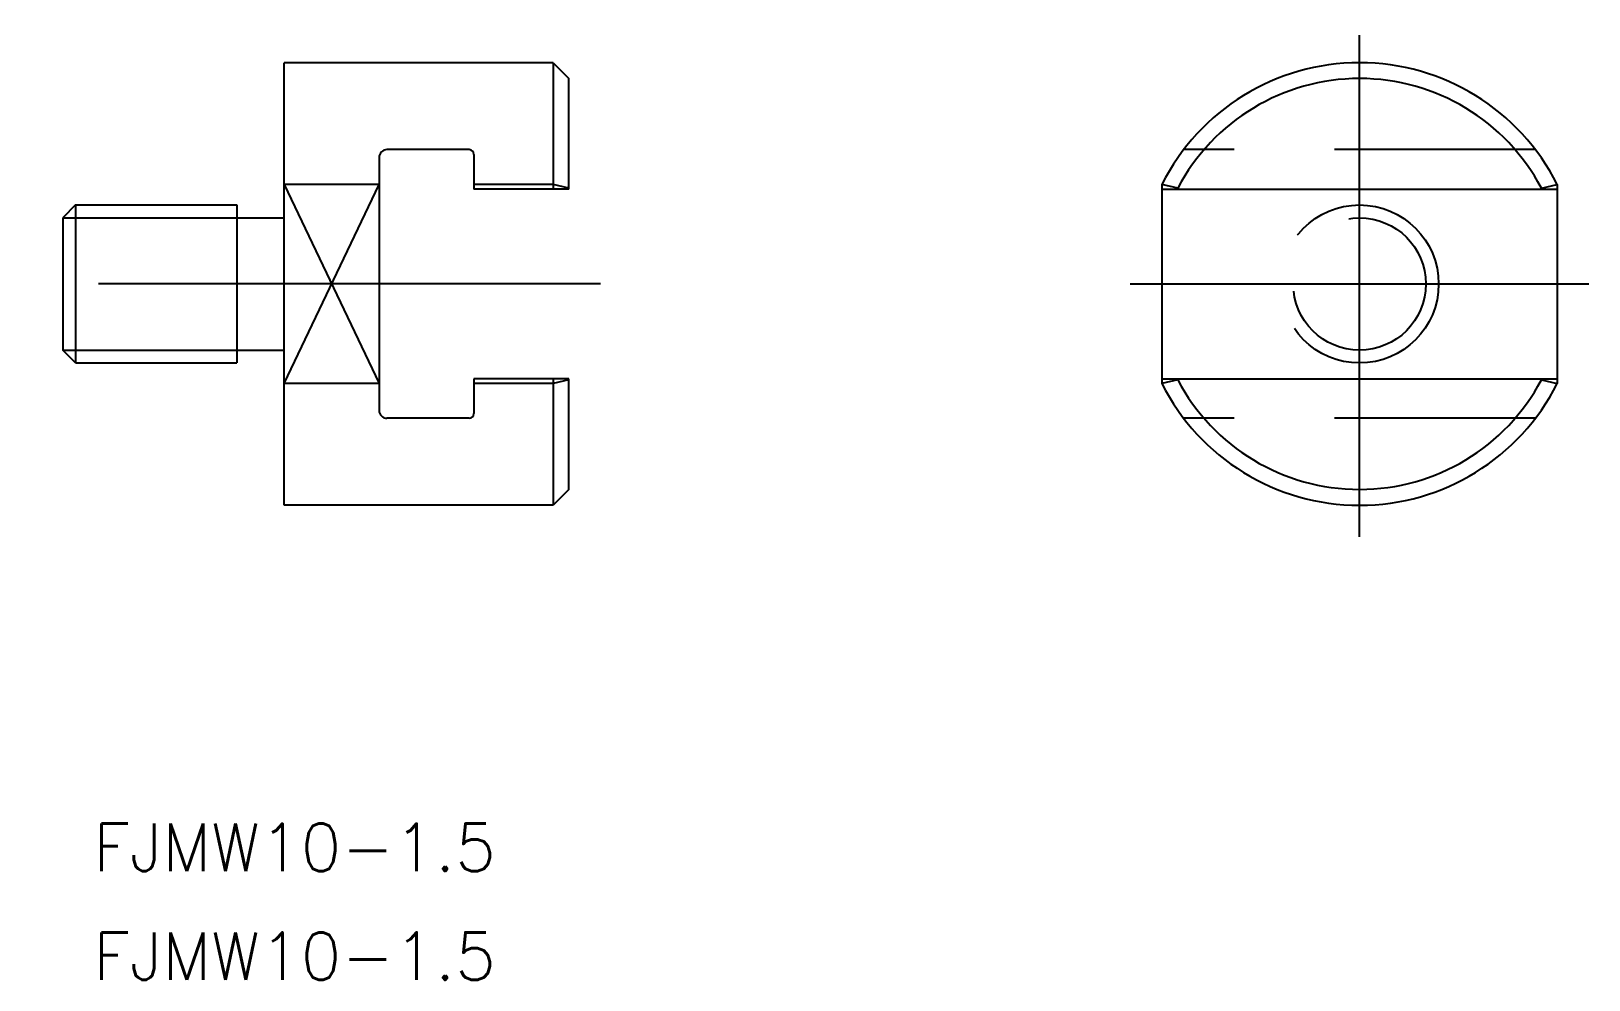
# Model space of a CAD drawing. Extents: x -84 to 14.5, y -44 to 16.
import ezdxf

# ---------------------------------------------------------------- set-up
doc = ezdxf.new("R2010")
doc.units = 0
doc.linetypes.add('CENTER', pattern=[50.8, 31.75, -6.35, 6.35, -6.35])
doc.linetypes.add('DASHED', pattern=[19.05, 12.7, -6.35])
doc.layers.get('0').update_dxf_attribs({"linetype": 'CONTINUOUS'})
doc.layers.add('CENTER', color=1, linetype='CENTER')
doc.styles.get("Standard").update_dxf_attribs({"font": 'txt.shx', "height": 3, "bigfont": 'bigfont.shx'})

# ---------------------------------------------------------------- blocks, each defined once
blk = doc.blocks.new('*U2')
at = {"color": 7, "linetype": 'CONTINUOUS'}
blk.add_text('FJMW10-1.5', height=3, dxfattribs=at).set_placement((-80.071, -37.146))
blk = doc.blocks.new('*U3')
at = {"color": 7, "linetype": 'CONTINUOUS'}
blk.add_text('FJMW10-1.5', height=3, dxfattribs=at).set_placement((-80.071, -44.035))

msp = doc.modelspace()

# ---------------------------------------------------------------- linework, layer by layer
at = {"color": 7, "linetype": 'CONTINUOUS'}
for p, q in [((-68, -14), (-68, 14)), ((-51, 14), (-68, 14)), ((-51, 14), (-51, 6)), ((-51, 14), (-50, 13)), ((-50, 6), (-50, 13)), ((-62, 8), (-62, -8)), ((-56.3, 8.5), (-61.5, 8.5)), ((-56, 8.2), (-56, 6)), ((-62, 6.305), (-68, 6.305)), ((-51, 6.305), (-56, 6.305)), ((-50, 6), (-56, 6)), ((-50, 6.062), (-51, 6.305)), ((-12.5, 6.305), (-12.5, -6.305)), ((-11.5, 6.062), (-12.5, 6.305)), ((-12.5, 6), (12.5, 6)), ((-11.5, 6.062), (-11.5, 6)), ((11.5, 6.062), (12.5, 6.305)), ((11.5, 6.062), (11.5, 6)), ((12.5, 6.305), (12.5, -6.305)), ((-81.188, 5), (-82, 4.188)), ((-81.188, 5), (-71, 5)), ((-81.188, 5), (-81.188, -5)), ((-71, 5), (-71, -5)), ((-82, 4.188), (-82, -4.188)), ((-71, 4.188), (-68, 4.188)), ((-81.188, -5), (-82, -4.188)), ((-71, -4.188), (-68, -4.188)), ((-81.188, -5), (-71, -5)), ((-62, -6.305), (-68, -6.305)), ((-50, -6), (-56, -6)), ((-56, -6), (-56, -8.2)), ((-51, -6.305), (-56, -6.305)), ((-51, -6), (-51, -14)), ((-50, -6.062), (-51, -6.305)), ((-50, -13), (-50, -6)), ((-12.5, -6), (12.5, -6)), ((-11.5, -6.062), (-12.5, -6.305)), ((-11.5, -6), (-11.5, -6.062)), ((11.5, -6), (11.5, -6.062)), ((11.5, -6.062), (12.5, -6.305)), ((-56.3, -8.5), (-61.5, -8.5)), ((-50, -13), (-51, -14)), ((-51, -14), (-68, -14))]:
    msp.add_line(p, q, dxfattribs=at)
at = {"color": 3, "linetype": 'DASHED'}
for p, q in [((11.124, 8.5), (-11.124, 8.5)), ((11.124, -8.5), (-11.124, -8.5))]:
    msp.add_line(p, q, dxfattribs=at)
at = {"color": 3, "linetype": 'CONTINUOUS'}
for p, q in [((-68, 6.305), (-62, -6.305)), ((-68, -6.305), (-62, 6.305)), ((-82, 4.188), (-71, 4.188)), ((-82, -4.188), (-71, -4.188))]:
    msp.add_line(p, q, dxfattribs=at)
at = {"color": 3, "linetype": 'DASHED'}
for radius in [5, 4.188]:
    msp.add_circle((0, 0), radius, dxfattribs=at)
at = {"color": 7, "linetype": 'CONTINUOUS'}
for centre, radius, start, end in [((0, 0), 14, 26.7655, 153.2345), ((0, 0), 13, 27.79577, 152.20423), ((-61.5, 8), 0.5, 90, 180), ((-56.3, 8.2), 0.3, 0, 90), ((0, 0), 14, 206.7655, 333.2345), ((0, 0), 13, 207.79577, 332.20423), ((-61.5, -8), 0.5, 180, 270), ((-56.3, -8.2), 0.3, 270, 0)]:
    msp.add_arc(centre, radius, start, end, dxfattribs=at)
at = {"layer": 'CENTER', "color": 1, "linetype": 'CENTER'}
for p, q in [((0, -16), (0, 16)), ((-48, 0), (-84, 0)), ((-14.5, 0), (14.5, 0))]:
    msp.add_line(p, q, dxfattribs=at)

# ---------------------------------------------------------------- block references
at = {"color": 7, "linetype": 'CONTINUOUS'}
for name in ['*U2', '*U3']:
    msp.add_blockref(name, (0, 0), dxfattribs=at)

doc.saveas('drawing.dxf')
